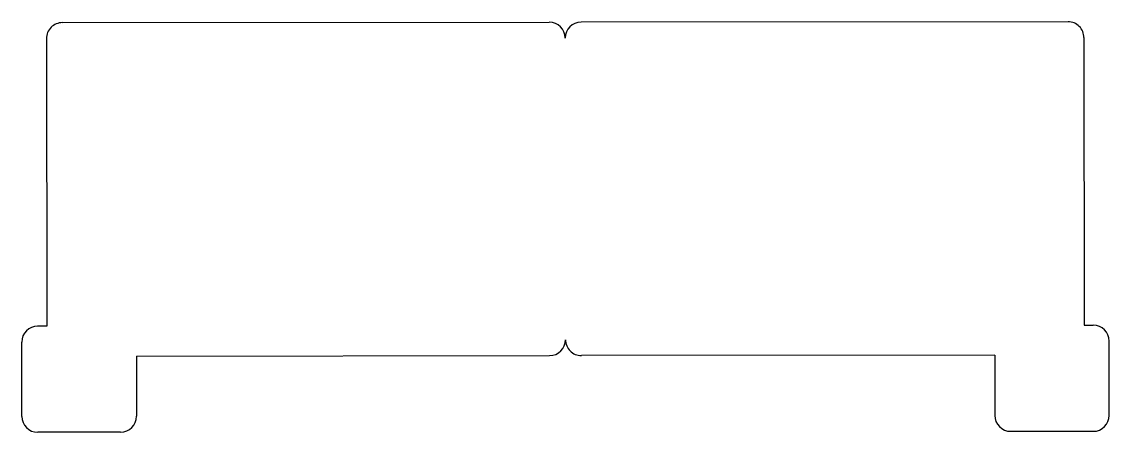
# Model space of a CAD drawing. Extents: x -106 to 99, y 17 to 94.
import ezdxf

# ---------------------------------------------------------------- set-up
doc = ezdxf.new("R2010")
doc.units = 0
doc.header["$MEASUREMENT"] = 0

msp = doc.modelspace()

# ---------------------------------------------------------------- linework, layer by layer
at = {"linetype": 'Continuous'}
for p, q in [((-98.34, 93.95), (-6.54, 94.03)), ((91.26, 94.12), (-0.54, 94.04)), ((-101.34, 90.95), (-101.29, 36.73)), ((94.26, 91.12), (94.31, 36.9)), ((-101.29, 36.73), (-103, 36.72)), ((94.31, 36.9), (96.02, 36.9)), ((-105.97, 19.72), (-106, 33.72)), ((99.02, 19.9), (99.02, 33.9)), ((-84.39, 31.1), (-6.48, 31.17)), ((-84.39, 31.1), (-84.37, 19.76)), ((77.43, 31.25), (-0.48, 31.18)), ((77.43, 31.25), (77.43, 19.9)), ((-87.37, 16.75), (-102.97, 16.72)), ((80.43, 16.9), (96.02, 16.9))]:
    msp.add_line(p, q, dxfattribs=at)
for centre, start, end in [((-98.34, 90.95), 90.0509, 180.0513), ((-6.54, 91.03), 0.0513, 90.0509), ((-0.54, 91.04), 90.0516, 180.0513), ((91.26, 91.12), 0.0513, 90.0516), ((-103, 33.72), 90.1025, 180.1025), ((96.02, 33.9), 0, 90), ((-6.49, 34.17), 270.0513, 0.0513), ((-0.49, 34.18), 180.0513, 270.0513), ((-102.97, 19.72), 180.1025, 270.1025), ((-87.37, 19.75), 270.1025, 0.1025), ((80.43, 19.9), 180, 270), ((96.02, 19.9), 270, 0)]:
    msp.add_arc(centre, 3, start, end, dxfattribs=at)

doc.saveas('drawing.dxf')
